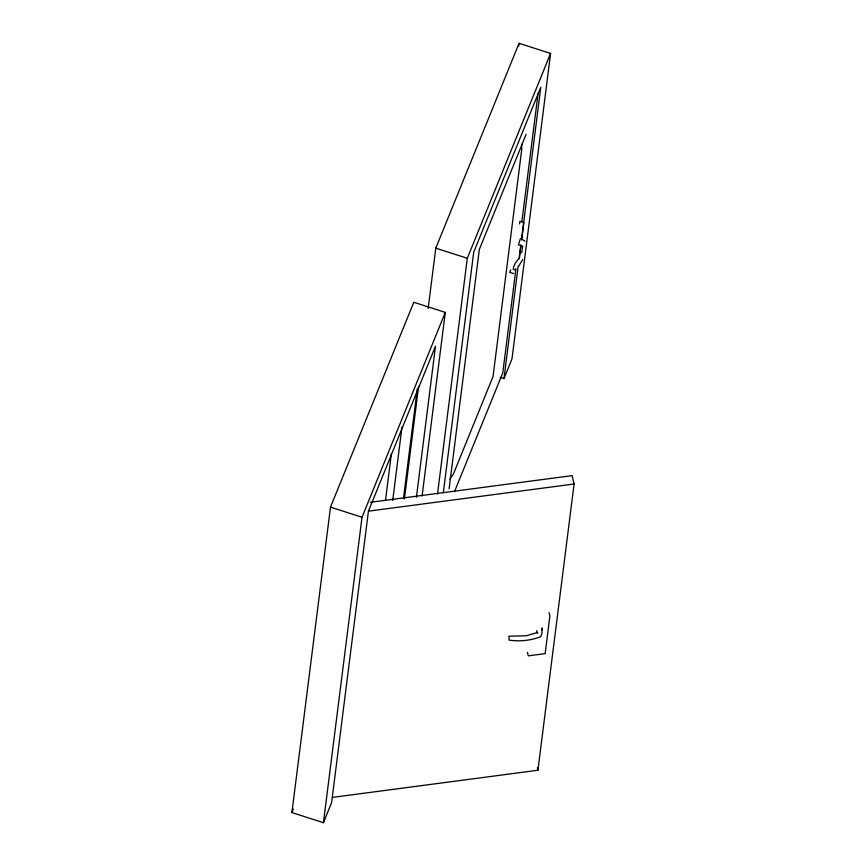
<?xml version="1.0" encoding="UTF-8"?>
<svg xmlns="http://www.w3.org/2000/svg" width="866" height="866" viewBox="0 0 866 866"><rect width="100%" height="100%" fill="white"/><g stroke="black" fill="none" stroke-linecap="round" stroke-linejoin="round"><path stroke-width="1.3" d="M416.416 497.236L435.501 346.184L368.429 511.167L331.613 802.576L323.429 822.7L291.907 812.568L330.498 507.119L413.786 302.266L445.297 312.388L422.11 495.937M323.429 822.7L362.02 517.251L445.297 312.388M385.5 500.321L391.41 453.503M392.699 500.537L401.986 427.003M403.459 498.437L417.304 388.791M428.161 308.437L435.782 248.152L519.059 43.3L550.581 53.432L511.99 358.881L503.969 378.626L500.18 377.414M404.39 498.935L418.57 386.647M437.514 494.075L467.294 258.284L550.581 53.432M443.305 492.819L473.702 252.212L540.774 87.228L521.7 238.269M449.108 488.792L479.353 249.332L526.117 134.306M518.723 45.985L519.059 43.3M519.589 223.926L519.925 221.241L523.854 222.508L521.657 239.925M515.963 268.547L502.778 372.867L454.509 491.607M521.873 221.728L538.089 93.322M520.412 238.551L518.431 244.84L522.718 246.215L521.711 252.753M503.969 378.626L518.149 266.349M519.329 256.986L520.856 244.959M519.286 258.696L520.975 245.294M541.964 629.972L542.224 627.926L541.943 633.436L540.687 636.694C530.696 640.602 519.676 641.663 509.078 640.126L508.894 636.218L526.301 635.752L537.818 632.397M332.263 797.413L537.927 770.242L574.093 483.997L572.112 475.629L370.453 502.269M510.691 269.846L509.684 272.303L513.614 273.559M291.907 812.568L293.325 809.082M522.696 259.551L518.745 266.1M519.557 257.581L515.183 263.329L513.538 267.377L513.278 269.413L515.4 270.095M449.919 479.017L453.438 473.951L493.057 376.504L521.776 149.147L521.613 144.135M368.429 511.167L574.093 483.997M435.782 248.152L467.294 258.284M330.498 507.119L362.02 517.251M522.274 239.373L525.002 241.246M549.076 612.641L549.888 616.083L545.147 653.624L528.282 655.843L527.47 652.39M536.671 630.665L537.266 633.176M537.364 767.85L537.927 770.242"/></g></svg>
